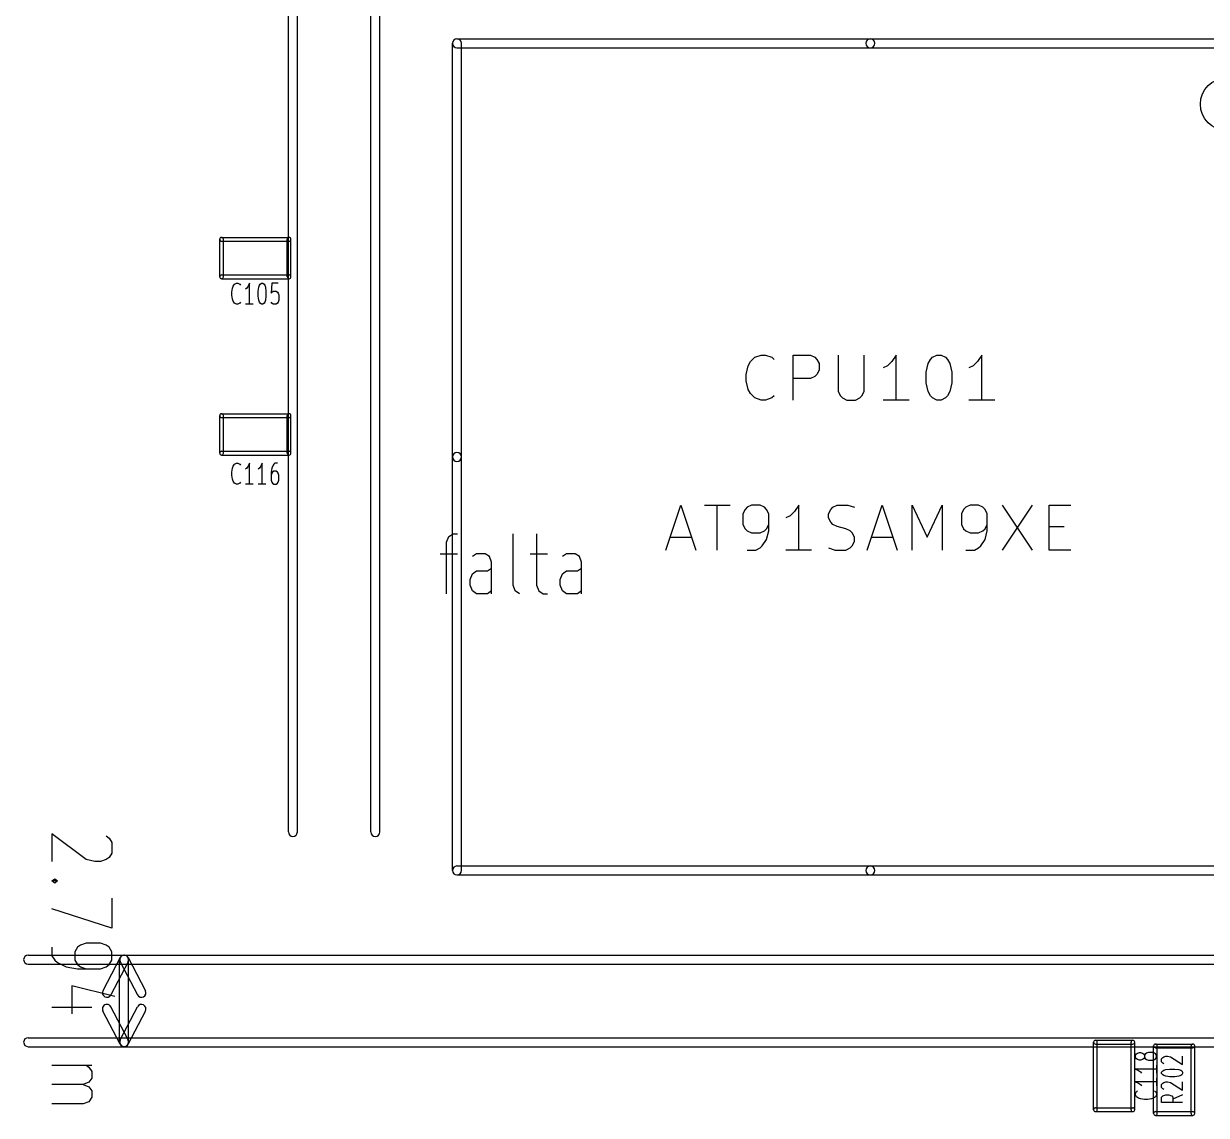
# Model space of a CAD drawing. Extents: x -29274 to 69862, y 23709 to 162744.
# Drawn here: x 10461 to 26229, y 49995 to 64544 of the extents above; entities that cross this region are included whole.
import ezdxf

# ---------------------------------------------------------------- set-up
doc = ezdxf.new("R2010")
doc.units = 0
doc.layers.add('BLACK', color=1, linetype='CONTINUOUS')

msp = doc.modelspace()

# ---------------------------------------------------------------- linework, layer by layer
at = {"layer": 'BLACK'}
for p, q in [((13990, 53771), (13990, 68949)), ((14110, 53771), (14110, 68949)), ((15090, 53771), (15090, 68949)), ((15210, 53771), (15210, 68949)), ((16238, 64342), (21750, 64342)), ((21750, 64342), (27262, 64342)), ((16178, 58770), (16178, 64282)), ((16238, 64222), (21750, 64222)), ((16298, 58770), (16298, 64282)), ((21750, 64222), (27262, 64222)), ((13075, 61170), (13075, 61670)), ((13100, 61695), (14000, 61695)), ((13125, 61170), (13125, 61670)), ((13975, 61170), (13975, 61670)), ((14025, 61170), (14025, 61670)), ((13100, 61645), (14000, 61645)), ((13100, 61195), (14000, 61195)), ((13100, 61145), (14000, 61145)), ((13247, 61020), (13255, 61047)), ((13255, 61047), (13273, 61073)), ((13273, 61073), (13298, 61087)), ((13298, 61087), (13315, 61087)), ((13315, 61087), (13341, 61073)), ((13341, 61073), (13350, 61060)), ((13453, 61047), (13435, 61020)), ((13470, 61087), (13453, 61047)), ((13470, 60807), (13470, 61087)), ((13589, 60980), (13598, 61033)), ((13598, 61033), (13606, 61060)), ((13606, 61060), (13615, 61073)), ((13615, 61073), (13632, 61087)), ((13632, 61087), (13649, 61087)), ((13649, 61087), (13666, 61073)), ((13666, 61073), (13675, 61060)), ((13675, 61060), (13684, 61033)), ((13684, 61033), (13692, 60980)), ((13769, 61087), (13760, 60953)), ((13855, 61087), (13769, 61087)), ((13238, 60967), (13247, 61020)), ((13238, 60927), (13238, 60967)), ((13247, 60873), (13238, 60927)), ((13255, 60847), (13247, 60873)), ((13435, 61020), (13418, 61007)), ((13589, 60913), (13589, 60980)), ((13598, 60860), (13589, 60913)), ((13692, 60913), (13684, 60860)), ((13692, 60980), (13692, 60913)), ((13760, 60953), (13769, 60967)), ((13769, 60967), (13786, 60980)), ((13786, 60980), (13829, 60980)), ((13829, 60980), (13846, 60967)), ((13846, 60967), (13855, 60953)), ((13855, 60953), (13863, 60927)), ((13863, 60927), (13863, 60860)), ((13273, 60820), (13255, 60847)), ((13298, 60807), (13273, 60820)), ((13315, 60807), (13298, 60807)), ((13341, 60820), (13315, 60807)), ((13350, 60833), (13341, 60820)), ((13521, 60807), (13418, 60807)), ((13606, 60833), (13598, 60860)), ((13615, 60820), (13606, 60833)), ((13632, 60807), (13615, 60820)), ((13649, 60807), (13632, 60807)), ((13666, 60820), (13649, 60807)), ((13675, 60833), (13666, 60820)), ((13684, 60860), (13675, 60833)), ((13769, 60820), (13760, 60833)), ((13786, 60807), (13769, 60820)), ((13829, 60807), (13786, 60807)), ((13846, 60820), (13829, 60807)), ((13855, 60833), (13846, 60820)), ((13863, 60860), (13855, 60833)), ((20150, 60041), (20208, 60099)), ((20208, 60099), (20293, 60127)), ((20293, 60127), (20350, 60127)), ((20350, 60127), (20436, 60099)), ((20436, 60099), (20465, 60070)), ((20722, 59527), (20722, 60127)), ((20722, 60127), (20950, 60127)), ((20950, 60127), (21008, 60099)), ((21008, 60099), (21036, 60070)), ((21322, 60127), (21322, 59641)), ((21665, 59641), (21665, 60127)), ((22094, 60127), (22037, 60041)), ((22094, 59527), (22094, 60127)), ((22550, 60070), (22579, 60099)), ((22579, 60099), (22636, 60127)), ((22636, 60127), (22693, 60127)), ((22693, 60127), (22750, 60099)), ((22750, 60099), (22779, 60070)), ((23236, 60127), (23179, 60041)), ((23236, 59527), (23236, 60127)), ((20093, 59870), (20122, 59984)), ((20122, 59984), (20150, 60041)), ((21036, 60070), (21065, 60013)), ((21065, 59927), (21036, 59870)), ((21065, 60013), (21065, 59927)), ((21979, 59984), (21922, 59956)), ((22037, 60041), (21979, 59984)), ((22493, 59899), (22522, 60013)), ((22522, 60013), (22550, 60070)), ((22779, 60070), (22808, 60013)), ((22808, 60013), (22836, 59899)), ((23121, 59984), (23064, 59956)), ((23179, 60041), (23121, 59984)), ((20093, 59784), (20093, 59870)), ((20122, 59670), (20093, 59784)), ((20950, 59813), (20722, 59813)), ((21008, 59841), (20950, 59813)), ((21036, 59870), (21008, 59841)), ((22493, 59756), (22493, 59899)), ((22836, 59899), (22836, 59756)), ((20150, 59613), (20122, 59670)), ((20208, 59556), (20150, 59613)), ((21322, 59641), (21350, 59584)), ((21636, 59584), (21665, 59641)), ((22522, 59641), (22493, 59756)), ((22550, 59584), (22522, 59641)), ((22808, 59641), (22779, 59584)), ((22836, 59756), (22808, 59641)), ((20293, 59527), (20208, 59556)), ((20350, 59527), (20293, 59527)), ((20436, 59556), (20350, 59527)), ((20465, 59584), (20436, 59556)), ((21350, 59584), (21379, 59556)), ((21379, 59556), (21436, 59527)), ((21436, 59527), (21550, 59527)), ((21550, 59527), (21608, 59556)), ((21608, 59556), (21636, 59584)), ((22265, 59527), (21922, 59527)), ((22579, 59556), (22550, 59584)), ((22636, 59527), (22579, 59556)), ((22693, 59527), (22636, 59527)), ((22750, 59556), (22693, 59527)), ((22779, 59584), (22750, 59556)), ((23407, 59527), (23064, 59527)), ((13075, 58820), (13075, 59320)), ((13100, 59345), (14000, 59345)), ((13100, 59295), (14000, 59295)), ((13125, 58820), (13125, 59320)), ((13975, 58820), (13975, 59320)), ((14025, 58820), (14025, 59320)), ((13100, 58845), (14000, 58845)), ((13100, 58795), (14000, 58795)), ((13255, 58647), (13273, 58673)), ((13273, 58673), (13298, 58687)), ((13298, 58687), (13315, 58687)), ((13315, 58687), (13341, 58673)), ((13341, 58673), (13350, 58660)), ((13470, 58687), (13453, 58647)), ((13470, 58407), (13470, 58687)), ((13641, 58687), (13624, 58647)), ((13641, 58407), (13641, 58687)), ((13786, 58660), (13769, 58620)), ((13795, 58673), (13786, 58660)), ((13812, 58687), (13795, 58673)), ((13846, 58687), (13812, 58687)), ((16178, 53258), (16178, 58770)), ((16298, 53258), (16298, 58770)), ((13238, 58567), (13247, 58620)), ((13238, 58527), (13238, 58567)), ((13247, 58473), (13238, 58527)), ((13247, 58620), (13255, 58647)), ((13435, 58620), (13418, 58607)), ((13453, 58647), (13435, 58620)), ((13606, 58620), (13589, 58607)), ((13624, 58647), (13606, 58620)), ((13769, 58620), (13760, 58567)), ((13760, 58567), (13760, 58460)), ((13769, 58553), (13760, 58527)), ((13777, 58567), (13769, 58553)), ((13795, 58580), (13777, 58567)), ((13829, 58580), (13795, 58580)), ((13846, 58567), (13829, 58580)), ((13855, 58553), (13846, 58567)), ((13863, 58527), (13855, 58553)), ((13863, 58460), (13863, 58527)), ((13255, 58447), (13247, 58473)), ((13273, 58420), (13255, 58447)), ((13298, 58407), (13273, 58420)), ((13315, 58407), (13298, 58407)), ((13341, 58420), (13315, 58407)), ((13350, 58433), (13341, 58420)), ((13521, 58407), (13418, 58407)), ((13692, 58407), (13589, 58407)), ((13760, 58460), (13769, 58433)), ((13769, 58433), (13777, 58420)), ((13777, 58420), (13795, 58407)), ((13795, 58407), (13829, 58407)), ((13829, 58407), (13846, 58420)), ((13846, 58420), (13855, 58433)), ((13855, 58433), (13863, 58460)), ((19023, 57527), (19223, 58127)), ((19223, 58127), (19423, 57527)), ((19537, 58127), (19880, 58127)), ((19709, 57527), (19709, 58127)), ((20080, 58070), (20051, 58013)), ((20108, 58099), (20080, 58070)), ((20166, 58127), (20108, 58099)), ((20280, 58127), (20166, 58127)), ((20337, 58099), (20280, 58127)), ((20366, 58070), (20337, 58099)), ((20394, 58013), (20366, 58070)), ((20737, 58041), (20679, 57984)), ((20794, 58127), (20737, 58041)), ((20794, 57527), (20794, 58127)), ((21193, 58013), (21222, 58070)), ((21222, 58070), (21250, 58099)), ((21250, 58099), (21308, 58127)), ((21308, 58127), (21450, 58127)), ((21450, 58127), (21536, 58099)), ((21707, 57527), (21907, 58127)), ((21907, 58127), (22107, 57527)), ((22307, 57527), (22307, 58127)), ((22307, 58127), (22507, 57699)), ((22507, 57699), (22707, 58127)), ((22707, 58127), (22707, 57527)), ((22993, 58070), (22964, 58013)), ((23021, 58099), (22993, 58070)), ((23079, 58127), (23021, 58099)), ((23193, 58127), (23079, 58127)), ((23250, 58099), (23193, 58127)), ((23279, 58070), (23250, 58099)), ((23307, 58013), (23279, 58070)), ((23507, 58127), (23907, 57527)), ((23907, 58127), (23507, 57527)), ((24135, 57527), (24135, 58127)), ((24135, 58127), (24421, 58127)), ((20051, 58013), (20051, 57870)), ((20051, 57870), (20080, 57813)), ((20366, 57813), (20394, 57870)), ((20394, 57784), (20394, 58013)), ((20679, 57984), (20622, 57956)), ((21193, 57956), (21193, 58013)), ((21222, 57899), (21193, 57956)), ((21250, 57870), (21222, 57899)), ((21308, 57841), (21250, 57870)), ((22964, 58013), (22964, 57870)), ((22964, 57870), (22993, 57813)), ((23279, 57813), (23307, 57870)), ((23307, 57784), (23307, 58013)), ((16128, 57708), (16186, 57746)), ((16186, 57746), (16243, 57746)), ((16986, 57060), (16986, 57746)), ((17300, 57746), (17300, 57060)), ((20080, 57813), (20108, 57784)), ((20108, 57784), (20166, 57756)), ((20166, 57756), (20280, 57756)), ((20280, 57756), (20337, 57784)), ((20337, 57784), (20366, 57813)), ((20366, 57670), (20394, 57784)), ((21422, 57813), (21308, 57841)), ((21479, 57784), (21422, 57813)), ((21508, 57756), (21479, 57784)), ((21536, 57699), (21508, 57756)), ((22993, 57813), (23021, 57784)), ((23021, 57784), (23079, 57756)), ((23079, 57756), (23193, 57756)), ((23193, 57756), (23250, 57784)), ((23250, 57784), (23279, 57813)), ((23279, 57670), (23307, 57784)), ((24135, 57841), (24335, 57841)), ((16100, 57632), (16128, 57708)), ((16100, 56946), (16100, 57632)), ((19080, 57699), (19366, 57699)), ((20223, 57527), (20280, 57556)), ((20280, 57556), (20308, 57584)), ((20308, 57584), (20366, 57670)), ((21193, 57556), (21279, 57527)), ((21422, 57527), (21479, 57556)), ((21479, 57556), (21508, 57584)), ((21508, 57584), (21536, 57641)), ((21536, 57641), (21536, 57699)), ((21764, 57699), (22050, 57699)), ((23136, 57527), (23193, 57556)), ((23193, 57556), (23221, 57584)), ((23221, 57584), (23279, 57670)), ((16014, 57480), (16243, 57480)), ((16500, 57480), (16443, 57441)), ((16614, 57480), (16500, 57480)), ((16671, 57441), (16614, 57480)), ((16700, 57365), (16671, 57441)), ((17214, 57480), (17443, 57480)), ((17700, 57480), (17643, 57441)), ((17814, 57480), (17700, 57480)), ((17871, 57441), (17814, 57480)), ((17900, 57365), (17871, 57441)), ((20108, 57527), (20223, 57527)), ((20965, 57527), (20622, 57527)), ((21279, 57527), (21422, 57527)), ((23021, 57527), (23136, 57527)), ((24421, 57527), (24135, 57527)), ((16443, 57213), (16500, 57251)), ((16500, 57251), (16643, 57251)), ((16643, 57251), (16700, 57289)), ((16700, 56946), (16700, 57365)), ((17643, 57213), (17700, 57251)), ((17700, 57251), (17843, 57251)), ((17843, 57251), (17900, 57289)), ((17900, 56946), (17900, 57365)), ((16414, 57137), (16443, 57213)), ((16414, 57060), (16414, 57137)), ((17614, 57137), (17643, 57213)), ((17614, 57060), (17614, 57137)), ((16443, 56984), (16414, 57060)), ((16500, 56946), (16443, 56984)), ((16643, 56946), (16500, 56946)), ((16700, 56984), (16643, 56946)), ((17014, 56984), (16986, 57060)), ((17072, 56946), (17014, 56984)), ((17300, 57060), (17328, 56984)), ((17328, 56984), (17386, 56946)), ((17386, 56946), (17443, 56946)), ((17643, 56984), (17614, 57060)), ((17700, 56946), (17643, 56984)), ((17843, 56946), (17700, 56946)), ((17900, 56984), (17843, 56946)), ((11294, 53404), (10837, 53747)), ((10837, 53747), (10837, 53376)), ((11561, 53719), (11599, 53690)), ((11599, 53690), (11637, 53633)), ((11637, 53633), (11637, 53490)), ((11637, 53490), (11599, 53433)), ((11409, 53376), (11294, 53404)), ((11485, 53376), (11409, 53376)), ((11561, 53404), (11485, 53376)), ((11599, 53433), (11561, 53404)), ((16238, 53318), (21750, 53318)), ((21750, 53318), (27262, 53318)), ((10837, 53119), (10875, 53148)), ((10875, 53148), (10913, 53119)), ((16238, 53198), (21750, 53198)), ((21750, 53198), (27262, 53198)), ((10875, 53091), (10837, 53119)), ((10913, 53119), (10837, 53119)), ((10913, 53119), (10875, 53091)), ((11637, 52890), (11637, 52490)), ((11637, 52490), (10837, 52747)), ((10837, 52234), (10837, 52119)), ((11180, 52234), (11142, 52176)), ((11218, 52262), (11180, 52234)), ((11294, 52291), (11218, 52262)), ((11485, 52291), (11294, 52291)), ((11561, 52262), (11485, 52291)), ((11599, 52234), (11561, 52262)), ((11637, 52176), (11599, 52234)), ((10521, 52130), (26749, 52130)), ((10837, 52119), (10875, 52062)), ((10875, 52062), (10913, 52034)), ((11142, 52176), (11142, 52062)), ((11142, 52062), (11180, 52005)), ((11747, 52098), (11518, 51656)), ((11599, 52005), (11637, 52062)), ((11854, 52042), (11625, 51600)), ((11637, 52062), (11637, 52176)), ((11741, 50970), (11741, 52070)), ((11748, 52042), (11978, 51600)), ((11854, 52098), (12084, 51656)), ((11861, 50970), (11861, 52070)), ((10521, 52010), (26749, 52010)), ((10913, 52034), (11028, 51976)), ((11028, 51976), (11180, 51948)), ((11180, 52005), (11218, 51976)), ((11180, 51948), (11485, 51948)), ((11218, 51976), (11294, 51948)), ((11485, 51948), (11561, 51976)), ((11561, 51976), (11599, 52005)), ((11675, 51577), (11104, 51720)), ((11104, 51720), (11104, 51348)), ((11371, 51434), (10837, 51434)), ((11854, 50999), (11625, 51441)), ((11748, 50999), (11978, 51441)), ((11747, 50943), (11518, 51385)), ((11854, 50943), (12084, 51385)), ((10521, 51030), (26749, 51030)), ((24725, 50070), (24725, 50970)), ((24750, 50995), (25250, 50995)), ((24750, 50945), (25250, 50945)), ((24775, 50070), (24775, 50970)), ((25225, 50070), (25225, 50970)), ((25275, 50070), (25275, 50970)), ((25550, 50945), (26050, 50945)), ((10521, 50910), (26749, 50910)), ((25283, 50799), (25297, 50816)), ((25283, 50765), (25283, 50799)), ((25297, 50816), (25310, 50825)), ((25310, 50825), (25337, 50833)), ((25337, 50833), (25350, 50833)), ((25350, 50833), (25377, 50825)), ((25377, 50825), (25390, 50816)), ((25390, 50816), (25403, 50799)), ((25417, 50816), (25403, 50799)), ((25403, 50799), (25403, 50765)), ((25430, 50825), (25417, 50816)), ((25457, 50833), (25430, 50825)), ((25510, 50833), (25457, 50833)), ((25537, 50825), (25510, 50833)), ((25525, 50020), (25525, 50920)), ((25550, 50816), (25537, 50825)), ((25550, 50895), (26050, 50895)), ((25563, 50799), (25550, 50816)), ((25563, 50765), (25563, 50799)), ((25575, 50020), (25575, 50920)), ((25647, 50766), (25660, 50775)), ((25660, 50775), (25687, 50783)), ((25687, 50783), (25713, 50783)), ((25713, 50783), (25753, 50775)), ((25753, 50775), (25913, 50672)), ((25913, 50672), (25913, 50783)), ((26025, 50020), (26025, 50920)), ((26075, 50020), (26075, 50920)), ((10837, 50663), (11371, 50663)), ((11294, 50663), (11332, 50635)), ((11332, 50635), (11371, 50577)), ((25297, 50747), (25283, 50765)), ((25310, 50739), (25297, 50747)), ((25337, 50730), (25310, 50739)), ((25350, 50730), (25337, 50730)), ((25377, 50739), (25350, 50730)), ((25390, 50747), (25377, 50739)), ((25403, 50765), (25390, 50747)), ((25403, 50765), (25417, 50747)), ((25417, 50747), (25430, 50739)), ((25430, 50739), (25457, 50730)), ((25457, 50730), (25510, 50730)), ((25510, 50730), (25537, 50739)), ((25537, 50739), (25550, 50747)), ((25550, 50747), (25563, 50765)), ((25563, 50662), (25563, 50559)), ((25633, 50749), (25647, 50766)), ((25633, 50706), (25633, 50749)), ((25647, 50689), (25633, 50706)), ((25660, 50680), (25647, 50689)), ((11371, 50492), (11332, 50435)), ((11371, 50577), (11371, 50492)), ((25563, 50611), (25283, 50611)), ((25283, 50611), (25323, 50594)), ((25323, 50594), (25350, 50576)), ((25350, 50576), (25363, 50559)), ((25563, 50491), (25563, 50388)), ((25633, 50569), (25647, 50586)), ((25633, 50552), (25633, 50569)), ((25647, 50535), (25633, 50552)), ((25647, 50586), (25660, 50595)), ((25660, 50526), (25647, 50535)), ((25660, 50595), (25687, 50604)), ((25687, 50518), (25660, 50526)), ((25687, 50604), (25740, 50612)), ((25740, 50509), (25687, 50518)), ((25740, 50612), (25807, 50612)), ((25807, 50509), (25740, 50509)), ((25807, 50612), (25860, 50604)), ((25860, 50518), (25807, 50509)), ((25860, 50604), (25887, 50595)), ((25887, 50526), (25860, 50518)), ((25887, 50595), (25900, 50586)), ((25900, 50535), (25887, 50526)), ((25900, 50586), (25913, 50569)), ((25913, 50552), (25900, 50535)), ((25913, 50569), (25913, 50552)), ((11256, 50406), (10837, 50406)), ((11332, 50435), (11256, 50406)), ((11256, 50406), (11332, 50377)), ((11332, 50377), (11371, 50320)), ((11371, 50320), (11371, 50235)), ((25563, 50440), (25283, 50440)), ((25283, 50440), (25323, 50423)), ((25283, 50285), (25297, 50311)), ((25297, 50311), (25310, 50320)), ((25323, 50423), (25350, 50405)), ((25350, 50405), (25363, 50388)), ((25537, 50320), (25550, 50311)), ((25550, 50311), (25563, 50285)), ((25633, 50407), (25647, 50424)), ((25633, 50364), (25633, 50407)), ((25647, 50347), (25633, 50364)), ((25647, 50424), (25660, 50433)), ((25660, 50338), (25647, 50347)), ((25660, 50433), (25687, 50441)), ((25687, 50441), (25713, 50441)), ((25713, 50441), (25753, 50433)), ((25753, 50433), (25913, 50330)), ((25913, 50330), (25913, 50441)), ((11256, 50149), (10837, 50149)), ((11332, 50177), (11256, 50149)), ((11371, 50235), (11332, 50177)), ((25283, 50268), (25283, 50285)), ((25297, 50243), (25283, 50268)), ((25323, 50225), (25297, 50243)), ((25350, 50217), (25323, 50225)), ((25403, 50208), (25350, 50217)), ((25443, 50208), (25403, 50208)), ((25497, 50217), (25443, 50208)), ((25523, 50225), (25497, 50217)), ((25550, 50243), (25523, 50225)), ((25563, 50268), (25550, 50243)), ((25563, 50285), (25563, 50268)), ((25633, 50235), (25647, 50253)), ((25633, 50167), (25633, 50235)), ((25913, 50167), (25633, 50167)), ((25647, 50253), (25660, 50261)), ((25660, 50261), (25687, 50270)), ((25687, 50270), (25727, 50270)), ((25727, 50270), (25753, 50261)), ((25753, 50261), (25767, 50253)), ((25767, 50253), (25780, 50235)), ((25913, 50270), (25780, 50210)), ((25780, 50235), (25780, 50167)), ((24750, 50095), (25250, 50095)), ((24750, 50045), (25250, 50045)), ((25550, 50045), (26050, 50045)), ((25550, 49995), (26050, 49995))]:
    msp.add_line(p, q, dxfattribs=at)
msp.add_circle((26500, 63470), 350, dxfattribs=at)
for centre, radius, start, end in [((16238, 64282), 60, 90, 270), ((16238, 64282), 60, 360, 540), ((21750, 64282), 60, 90, 270), ((21750, 64282), 60, 270, 450), ((13100, 61670), 25, 360, 540), ((13100, 61670), 25, 90, 270), ((14000, 61670), 25, 360, 540), ((14000, 61670), 25, 270, 450), ((13100, 61170), 25, 90, 270), ((14000, 61170), 25, 270, 450), ((13100, 61170), 25, 180, 360), ((14000, 61170), 25, 180, 360), ((13100, 59320), 25, 360, 540), ((13100, 59320), 25, 90, 270), ((14000, 59320), 25, 360, 540), ((14000, 59320), 25, 270, 450), ((13100, 58820), 25, 90, 270), ((13100, 58820), 25, 180, 360), ((14000, 58820), 25, 180, 360), ((14000, 58820), 25, 270, 450), ((16238, 58770), 60, 360, 540), ((16238, 58770), 60, 180, 360), ((14050, 53771), 60, 180, 360), ((15150, 53771), 60, 180, 360), ((16238, 53258), 60, 90, 270), ((21750, 53258), 60, 90, 270), ((21750, 53258), 60, 270, 450), ((16238, 53258), 60, 180, 360), ((10521, 52070), 60, 90, 270), ((11801, 52070), 60, 360, 540), ((11801, 52070), 60, 27, 207), ((11801, 52070), 60, -27, 152), ((11571, 51628), 60, 152, 332), ((12031, 51628), 60, 207, 387), ((11571, 51413), 60, 387, 567), ((12031, 51413), 60, 332, 512), ((10521, 50970), 60, 90, 270), ((11801, 50971), 60, 152, 332), ((11801, 50970), 60, 180, 360), ((11801, 50971), 60, 207, 387), ((24750, 50970), 25, 360, 540), ((24750, 50970), 25, 90, 270), ((25250, 50970), 25, 360, 540), ((25250, 50970), 25, 270, 450), ((25550, 50920), 25, 360, 540), ((25550, 50920), 25, 90, 270), ((26050, 50920), 25, 360, 540), ((26050, 50920), 25, 270, 450), ((24750, 50070), 25, 90, 270), ((24750, 50070), 25, 180, 360), ((25250, 50070), 25, 180, 360), ((25250, 50070), 25, 270, 450), ((25550, 50020), 25, 90, 270), ((25550, 50020), 25, 180, 360), ((26050, 50020), 25, 180, 360), ((26050, 50020), 25, 270, 450)]:
    msp.add_arc(centre, radius, start, end, dxfattribs=at)

doc.saveas('drawing.dxf')
